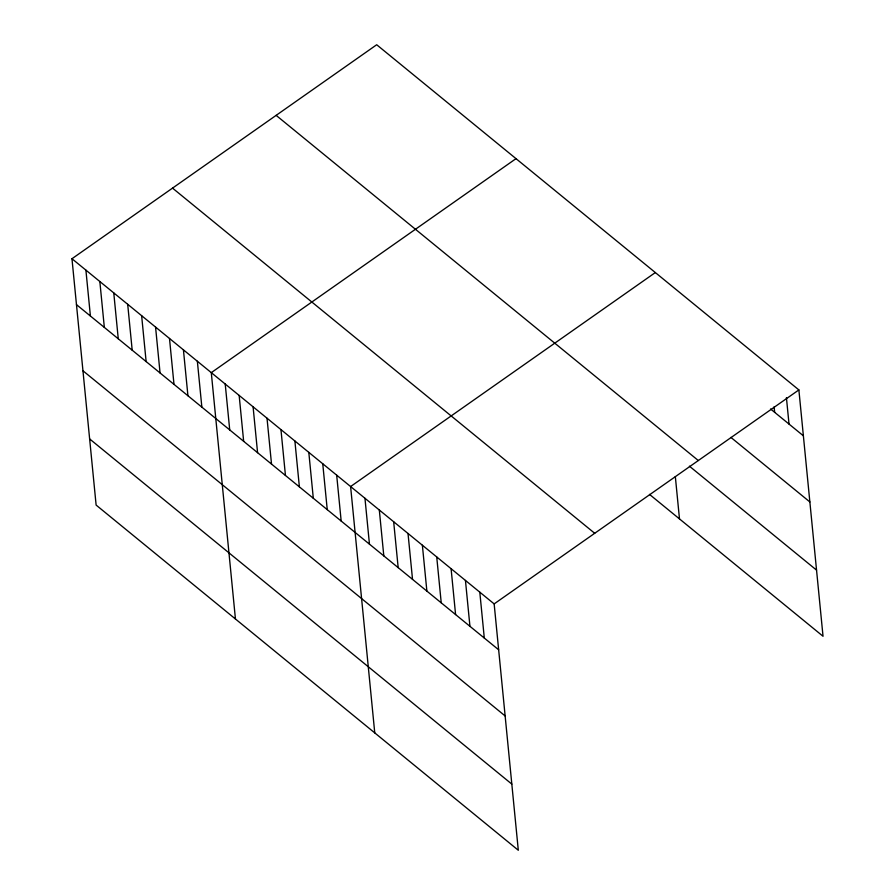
<?xml version="1.0" encoding="UTF-8"?>
<svg xmlns="http://www.w3.org/2000/svg" width="895" height="895" viewBox="0 0 895 895"><rect width="100%" height="100%" fill="white"/><g stroke="black" fill="none" stroke-linecap="round" stroke-linejoin="round"><path stroke-width="1.34" d="M71.969 258.733L494.152 603.901L518.306 850.25L96.123 505.082L71.969 258.733L376.694 44.75L798.877 389.918L823.031 636.267L649.479 494.376M516.012 158.65L211.287 372.644L235.441 618.993M655.33 272.561L350.605 486.544L374.759 732.893M494.152 603.901L798.877 389.918M770.561 408.981L803.374 435.798M730.913 437.409L809.863 501.95M276.141 115.365L698.313 460.533M689.407 466.172L816.542 570.115M172.534 188.118L594.705 533.286M76.467 304.624L498.649 649.781M82.955 370.776L505.138 715.944M89.634 438.93L511.817 784.098M786.425 397.648L789.021 424.062M774.119 406.766L774.667 412.326M675.333 476.576L679.484 518.91M479.798 592.166L484.296 638.046M465.445 580.43L469.942 626.31M451.091 568.694L455.589 614.574M436.726 556.958L441.235 602.838M422.373 545.223L426.881 591.103M408.019 533.487L412.528 579.367M393.666 521.751L398.174 567.631M379.312 510.016L383.81 555.896M364.959 498.28L369.456 544.16M336.677 475.156L341.174 521.035M322.748 463.767L327.246 509.647M308.809 452.378L313.306 498.258M294.88 440.978L299.377 486.869M280.952 429.589L285.449 475.48M267.012 418.2L271.521 464.091M253.084 406.811L257.581 452.691M239.155 395.422L243.653 441.302M225.216 384.033L229.724 429.913M197.359 361.244L201.856 407.135M183.43 349.856L187.928 395.747M169.491 338.467L173.988 384.358M155.562 327.078L160.06 372.958M141.634 315.689L146.131 361.569M127.694 304.3L132.191 350.18M113.766 292.911L118.263 338.791M99.837 281.511L104.335 327.402M85.898 270.122L90.406 316.013"/></g></svg>
